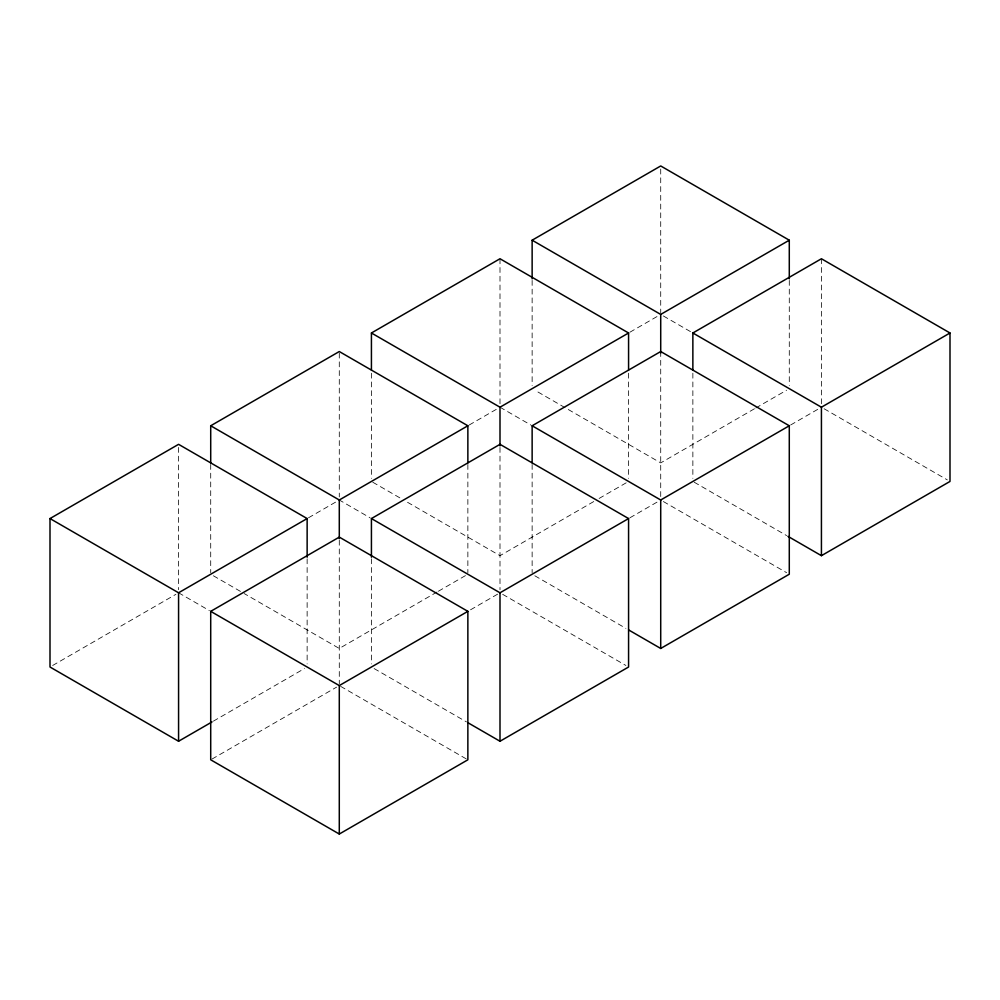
<?xml version="1.0" encoding="UTF-8"?>
<svg xmlns="http://www.w3.org/2000/svg" width="1000" height="1000" viewBox="0 0 1000 1000"><rect width="100%" height="100%" fill="white"/><g stroke="black" fill="none" stroke-linecap="round" stroke-linejoin="round"><path stroke-width="0.75" stroke-dasharray="5 3.75" d="M52.675 665.475L175.888 594.338M308.488 517.788L339.288 500L370.087 517.788M469.2 425L497.325 408.762M629.913 332.212L659.375 315.2M213.388 721.15L304.462 668.562M437.05 592.013L339.288 648.462L244.2 593.562M438.387 591.237L467.863 574.225M593.75 501.55L500 555.675L406.25 501.55M599.113 498.45L627.238 482.212M754.463 408.762L660.713 462.887L534.825 390.2M755.8 407.987L786.612 390.2M212.05 759.038L336.613 687.125M470.538 609.8L500 592.788M629.913 517.788L658.037 501.55M790.625 425L818.75 408.762M663.388 315.975L691.513 332.212M824.112 408.762L947.325 479.9M694.2 482.212L786.612 535.575M500 407.212L530.8 425M663.388 501.55L786.612 572.688M372.762 482.212L400.887 498.45M534.825 575.775L625.887 628.362M502.675 594.338L625.887 665.475M213.388 575.775L242.862 592.788M374.113 668.562L466.512 721.912M178.575 592.788L209.375 610.575M340.625 686.35L466.512 759.038M821.425 258.75L821.425 404.125M789.287 280.4L789.287 385.562M692.862 373.188L692.862 478.35M660.713 169.062L660.713 312.875M660.713 351.538L660.713 496.912M628.575 373.188L628.575 478.35M532.137 280.4L532.137 385.562M532.137 464.425L532.137 572.688M500 258.75L500 404.125M500 447.425L500 589.7M467.863 464.425L467.863 572.688M371.425 373.188L371.425 478.35M371.425 558.763L371.425 663.925M339.288 353.088L339.288 496.912M339.288 540.212L339.288 684.025M307.137 558.763L307.137 663.925M210.712 464.425L210.712 572.688M178.575 447.425L178.575 589.7"/><path stroke-width="1.5" d="M212.05 721.912L178.575 741.25L50 667.013L50 518.562L178.575 444.325L307.137 518.562L307.137 557.212M210.712 462.887L210.712 425.775L339.288 351.538L467.863 425.775L467.863 462.887M371.425 370.1L371.425 332.987L500 258.75L628.575 332.987L628.575 370.1M532.137 278.85L532.137 240.2L660.713 165.963L789.287 240.2L789.287 278.85M50 518.562L178.575 592.788L307.137 518.562M210.712 425.775L339.288 500L467.863 425.775M371.425 332.987L500 407.212L628.575 332.987M532.137 240.2L660.713 314.425L789.287 240.2M210.712 611.35L339.288 537.112L467.863 611.35L467.863 759.8L339.288 834.038L210.712 759.8L210.712 611.35L339.288 685.575L467.863 611.35M371.425 557.212L371.425 518.562L500 444.325L628.575 518.562L628.575 667.013L500 741.25L467.863 722.688M532.137 462.887L532.137 425.775L660.713 351.538L789.287 425.775L789.287 574.225L660.713 648.462L628.575 629.9M692.862 370.1L692.862 332.987L821.425 258.75L950 332.987L950 481.438L821.425 555.675L787.95 536.337M371.425 518.562L500 592.788L628.575 518.562M532.137 425.775L660.713 500L789.287 425.775M692.862 332.987L821.425 407.212L950 332.987M821.425 407.212L821.425 555.675M660.713 314.425L660.713 353.088M660.713 500L660.713 648.462M500 407.212L500 445.875M500 592.788L500 741.25M339.288 500L339.288 538.663M339.288 685.575L339.288 834.038M178.575 592.788L178.575 741.25"/></g></svg>
